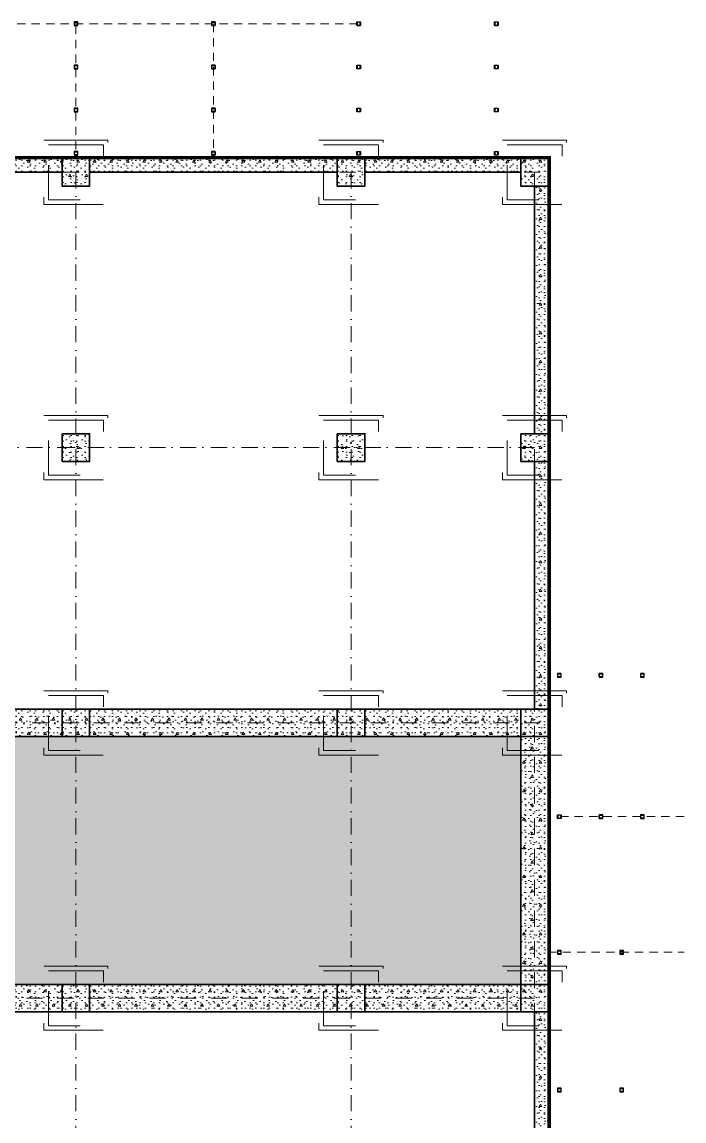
# Model space of a CAD drawing. Header units: millimetres. Extents: x -10605 to 101260, y -15987 to 46355.
# Drawn here: x 86824 to 101260, y 19323 to 43275 of the extents above; entities that cross this region are included whole.
import ezdxf
from ezdxf.enums import TextEntityAlignment as Align

# ---------------------------------------------------------------- set-up
doc = ezdxf.new("R2010")
doc.units = ezdxf.units.MM
doc.header["$MEASUREMENT"] = 0
for name, pattern in [('Dashed', [2903.22, 1451.61, -1451.61]), ('Dot & Dashed', [670.277762, 352.777767, -176.388884, 0, -141.111112]), ('thk_line_type', [315, 180, -135])]:
    doc.linetypes.add(name, pattern=pattern)
for name, color, linetype, lineweight in [('0_Ном._пера__200', 7, 'Continuous', 0), ('Металлический каркас здания_Ном._пера__91', 255, 'Continuous', 0), ('Металлический каркас здания_Ном._пера__98', 7, 'Continuous', 25), ('Оси_Ном._пера__200', 7, 'Continuous', 0), ('Паспорта Зон Archicad_Ном._пера__100', 7, 'Continuous', 9), ('Стены _Ном._пера__200', 7, 'Continuous', 0), ('Стены _Ном._пера__97', 7, 'Continuous', 35), ('Стены _Ном._пера__99', 7, 'Continuous', 15)]:
    doc.layers.add(name, color=color, linetype=linetype, lineweight=lineweight)
for name, color, linetype in [('Зоны', 7, 'Continuous'), ('Металлический каркас здания', 7, 'Continuous'), ('Оси', 7, 'Continuous'), ('Стены', 7, 'Continuous')]:
    doc.layers.add(name, color=color, linetype=linetype)
doc.layers.add('Зоны_Ном._пера__94', color=7, linetype='Continuous', lineweight=5, true_color=0xc29f9f9f)
doc.layers.add('Стены _Ном._пера__2', color=7, linetype='Continuous', lineweight=0, true_color=0xc2747474)
doc.styles.add('РЎР“Р•РќР•Р\xa0РР\xa0_РЎРўРР›Р¬_1', font='arial.ttf')
pattern_1 = [(0, (0, 0), (0, 623.5383), [60, -300]), (0, (180, 311.8), (0, 623.5383), [60, -300]), (60, (0, 0), (-540, 311.769), [60, -300]), (60, (360, 0), (-540, 311.769), [60, -300]), (120, (60, 0), (540, 311.769), [60, -300]), (120, (420, 0), (540, 311.769), [60, -300]), (0, (0, 60), (0, 120), [0, -120, 0, -180]), (45, (60, 60), (-84.85282, 84.85282), [0, -90, 0, -150])]

# ---------------------------------------------------------------- blocks, each defined once
blk = doc.blocks.new('Колонна SHS ГК 27')
at = {"layer": 'Металлический каркас здания_Ном._пера__98', "linetype": 'Continuous', "lineweight": 0, "true_color": 0xffffff}
h = blk.add_hatch(dxfattribs=at)
h.set_pattern_fill('Barabбs_tйglakц_бllу', style=0, pattern_type=2)
h.set_pattern_definition([(90, (0, 0), (-60, 0), [])])
h.paths.add_polyline_path([(-40, -40), (40, -40), (40, 40), (-40, 40)])
h.paths.add_polyline_path([(-33.7, -33.7), (-33.7, 33.7), (33.7, 33.7), (33.7, -33.7)], flags=0)
at = {"layer": 'Металлический каркас здания_Ном._пера__98', "color": 7, "linetype": 'Continuous', "lineweight": 25}
for p, q in [((40, 40), (-40, 40)), ((-40, 40), (-40, -40)), ((-33.7, -33.7), (-33.7, 33.7)), ((-33.7, 33.7), (33.7, 33.7)), ((33.7, 33.7), (33.7, -33.7)), ((40, -40), (40, 40)), ((-40, -40), (40, -40)), ((33.7, -33.7), (-33.7, -33.7))]:
    blk.add_line(p, q, dxfattribs=at)
blk = doc.blocks.new('Перекрытие_2', base_point=(-300, 28300))
at = {"layer": '0_Ном._пера__200', "color": 7, "linetype": 'Continuous', "lineweight": 0, "flags": 128}
blk.add_lwpolyline([(-300, 28300), (-300, 21700), (98300, 21700), (98300, 28300), (52300, 28300), (52300, 34300), (45700, 34300), (45700, 28300)], close=True, dxfattribs=at)
blk = doc.blocks.new('Перекрытие_151', base_point=(97300, 22700))
at = {"layer": 'Стены _Ном._пера__200', "color": 7, "linetype": 'Dashed', "lineweight": 0, "flags": 128}
blk.add_lwpolyline([(97300, 22700), (98700, 22700), (98700, 21300), (97300, 21300)], close=True, dxfattribs=at)
blk = doc.blocks.new('Перекрытие_152', base_point=(97400, 22600))
at = {"layer": 'Стены _Ном._пера__200', "color": 7, "linetype": 'Dashed', "lineweight": 0, "flags": 128}
blk.add_lwpolyline([(97400, 22600), (98600, 22600), (98600, 21400), (97400, 21400)], close=True, dxfattribs=at)
blk = doc.blocks.new('Перекрытие_153', base_point=(93300, 22700))
at = {"layer": 'Стены _Ном._пера__200', "color": 7, "linetype": 'Dashed', "lineweight": 0, "flags": 128}
blk.add_lwpolyline([(93300, 22700), (94700, 22700), (94700, 21300), (93300, 21300)], close=True, dxfattribs=at)
blk = doc.blocks.new('Перекрытие_154', base_point=(93400, 22600))
at = {"layer": 'Стены _Ном._пера__200', "color": 7, "linetype": 'Dashed', "lineweight": 0, "flags": 128}
blk.add_lwpolyline([(93400, 22600), (94600, 22600), (94600, 21400), (93400, 21400)], close=True, dxfattribs=at)
blk = doc.blocks.new('Перекрытие_155', base_point=(87300, 22700))
at = {"layer": 'Стены _Ном._пера__200', "color": 7, "linetype": 'Dashed', "lineweight": 0, "flags": 128}
blk.add_lwpolyline([(87300, 22700), (88700, 22700), (88700, 21300), (87300, 21300)], close=True, dxfattribs=at)
blk = doc.blocks.new('Перекрытие_156', base_point=(87400, 22600))
at = {"layer": 'Стены _Ном._пера__200', "color": 7, "linetype": 'Dashed', "lineweight": 0, "flags": 128}
blk.add_lwpolyline([(87400, 22600), (88600, 22600), (88600, 21400), (87400, 21400)], close=True, dxfattribs=at)
blk = doc.blocks.new('Перекрытие_187', base_point=(97300, 28700))
at = {"layer": 'Стены _Ном._пера__200', "color": 7, "linetype": 'Dashed', "lineweight": 0, "flags": 128}
blk.add_lwpolyline([(97300, 28700), (98700, 28700), (98700, 27300), (97300, 27300)], close=True, dxfattribs=at)
blk = doc.blocks.new('Перекрытие_188', base_point=(97400, 28600))
at = {"layer": 'Стены _Ном._пера__200', "color": 7, "linetype": 'Dashed', "lineweight": 0, "flags": 128}
blk.add_lwpolyline([(97400, 28600), (98600, 28600), (98600, 27400), (97400, 27400)], close=True, dxfattribs=at)
blk = doc.blocks.new('Перекрытие_189', base_point=(93300, 28700))
at = {"layer": 'Стены _Ном._пера__200', "color": 7, "linetype": 'Dashed', "lineweight": 0, "flags": 128}
blk.add_lwpolyline([(93300, 28700), (94700, 28700), (94700, 27300), (93300, 27300)], close=True, dxfattribs=at)
blk = doc.blocks.new('Перекрытие_190', base_point=(93400, 28600))
at = {"layer": 'Стены _Ном._пера__200', "color": 7, "linetype": 'Dashed', "lineweight": 0, "flags": 128}
blk.add_lwpolyline([(93400, 28600), (94600, 28600), (94600, 27400), (93400, 27400)], close=True, dxfattribs=at)
blk = doc.blocks.new('Перекрытие_191', base_point=(87300, 28700))
at = {"layer": 'Стены _Ном._пера__200', "color": 7, "linetype": 'Dashed', "lineweight": 0, "flags": 128}
blk.add_lwpolyline([(87300, 28700), (88700, 28700), (88700, 27300), (87300, 27300)], close=True, dxfattribs=at)
blk = doc.blocks.new('Перекрытие_192', base_point=(87400, 28600))
at = {"layer": 'Стены _Ном._пера__200', "color": 7, "linetype": 'Dashed', "lineweight": 0, "flags": 128}
blk.add_lwpolyline([(87400, 28600), (88600, 28600), (88600, 27400), (87400, 27400)], close=True, dxfattribs=at)
blk = doc.blocks.new('Перекрытие_223', base_point=(97300, 34700))
at = {"layer": 'Стены _Ном._пера__200', "color": 7, "linetype": 'Dashed', "lineweight": 0, "flags": 128}
blk.add_lwpolyline([(97300, 34700), (98700, 34700), (98700, 33300), (97300, 33300)], close=True, dxfattribs=at)
blk = doc.blocks.new('Перекрытие_224', base_point=(97400, 34600))
at = {"layer": 'Стены _Ном._пера__200', "color": 7, "linetype": 'Dashed', "lineweight": 0, "flags": 128}
blk.add_lwpolyline([(97400, 34600), (98600, 34600), (98600, 33400), (97400, 33400)], close=True, dxfattribs=at)
blk = doc.blocks.new('Перекрытие_225', base_point=(93300, 34700))
at = {"layer": 'Стены _Ном._пера__200', "color": 7, "linetype": 'Dashed', "lineweight": 0, "flags": 128}
blk.add_lwpolyline([(93300, 34700), (94700, 34700), (94700, 33300), (93300, 33300)], close=True, dxfattribs=at)
blk = doc.blocks.new('Перекрытие_226', base_point=(93400, 34600))
at = {"layer": 'Стены _Ном._пера__200', "color": 7, "linetype": 'Dashed', "lineweight": 0, "flags": 128}
blk.add_lwpolyline([(93400, 34600), (94600, 34600), (94600, 33400), (93400, 33400)], close=True, dxfattribs=at)
blk = doc.blocks.new('Перекрытие_227', base_point=(87300, 34700))
at = {"layer": 'Стены _Ном._пера__200', "color": 7, "linetype": 'Dashed', "lineweight": 0, "flags": 128}
blk.add_lwpolyline([(87300, 34700), (88700, 34700), (88700, 33300), (87300, 33300)], close=True, dxfattribs=at)
blk = doc.blocks.new('Перекрытие_228', base_point=(87400, 34600))
at = {"layer": 'Стены _Ном._пера__200', "color": 7, "linetype": 'Dashed', "lineweight": 0, "flags": 128}
blk.add_lwpolyline([(87400, 34600), (88600, 34600), (88600, 33400), (87400, 33400)], close=True, dxfattribs=at)
blk = doc.blocks.new('Перекрытие_259', base_point=(97300, 40700))
at = {"layer": 'Стены _Ном._пера__200', "color": 7, "linetype": 'Dashed', "lineweight": 0, "flags": 128}
blk.add_lwpolyline([(97300, 40700), (98700, 40700), (98700, 39300), (97300, 39300)], close=True, dxfattribs=at)
blk = doc.blocks.new('Перекрытие_260', base_point=(97400, 40600))
at = {"layer": 'Стены _Ном._пера__200', "color": 7, "linetype": 'Dashed', "lineweight": 0, "flags": 128}
blk.add_lwpolyline([(97400, 40600), (98600, 40600), (98600, 39400), (97400, 39400)], close=True, dxfattribs=at)
blk = doc.blocks.new('Перекрытие_261', base_point=(93300, 40700))
at = {"layer": 'Стены _Ном._пера__200', "color": 7, "linetype": 'Dashed', "lineweight": 0, "flags": 128}
blk.add_lwpolyline([(93300, 40700), (94700, 40700), (94700, 39300), (93300, 39300)], close=True, dxfattribs=at)
blk = doc.blocks.new('Перекрытие_262', base_point=(93400, 40600))
at = {"layer": 'Стены _Ном._пера__200', "color": 7, "linetype": 'Dashed', "lineweight": 0, "flags": 128}
blk.add_lwpolyline([(93400, 40600), (94600, 40600), (94600, 39400), (93400, 39400)], close=True, dxfattribs=at)
blk = doc.blocks.new('Перекрытие_263', base_point=(87300, 40700))
at = {"layer": 'Стены _Ном._пера__200', "color": 7, "linetype": 'Dashed', "lineweight": 0, "flags": 128}
blk.add_lwpolyline([(87300, 40700), (88700, 40700), (88700, 39300), (87300, 39300)], close=True, dxfattribs=at)
blk = doc.blocks.new('Перекрытие_264', base_point=(87400, 40600))
at = {"layer": 'Стены _Ном._пера__200', "color": 7, "linetype": 'Dashed', "lineweight": 0, "flags": 128}
blk.add_lwpolyline([(87400, 40600), (88600, 40600), (88600, 39400), (87400, 39400)], close=True, dxfattribs=at)
blk = doc.blocks.new('Перекрытие_292', base_point=(-300, 28300))
at = {"layer": '0_Ном._пера__200', "color": 7, "linetype": 'Continuous', "lineweight": 0, "flags": 128}
blk.add_lwpolyline([(-300, 28300), (-300, 21700), (98300, 21700), (98300, 28300), (52300, 28300), (52300, 34300), (45700, 34300), (45700, 28300)], close=True, dxfattribs=at)
blk = doc.blocks.new('Стена_2', base_point=(98225, -225))
at = {"layer": 'Стены', "linetype": 'Continuous', "lineweight": 0, "true_color": 0xffffff}
for points in [[(98329, 40335), (98329, 40329), (98335, 40335)], [(98329, 40329), (98335, 40329), (98335, 40335)], [(98335, 40329), (98329, 40329), (98329, -328), (98335, -328)]]:
    blk.add_hatch(color=7, dxfattribs=at).paths.add_polyline_path(points)
at = {"layer": 'Стены _Ном._пера__200', "color": 7, "linetype": 'Continuous', "lineweight": 0}
for p, q in [((98335, 40335), (98329, 40335)), ((98335, 40329), (98335, 40335)), ((98335, -328), (98335, 40329))]:
    blk.add_line(p, q, dxfattribs=at)
at = {"layer": 'Стены _Ном._пера__200', "color": 7, "linetype": 'Continuous', "lineweight": 0, "flags": 128}
blk.add_lwpolyline([(98329, 40329), (98329, -328)], dxfattribs=at)
at = {"layer": 'Стены _Ном._пера__99', "color": 7, "linetype": 'Continuous', "lineweight": 15}
for p, q in [((98337, 40335), (98337, 40337)), ((98337, -334), (98337, 40335))]:
    blk.add_line(p, q, dxfattribs=at)
at = {"layer": 'Стены _Ном._пера__99', "color": 7, "linetype": 'Continuous', "lineweight": 15, "flags": 128}
for points in [[(98346, 40346), (98337, 40346)], [(98346, -336), (98346, 40346)]]:
    blk.add_lwpolyline(points, dxfattribs=at)
blk = doc.blocks.new('Стена_3', base_point=(98225, 40225))
at = {"layer": 'Стены', "linetype": 'Continuous', "lineweight": 0, "true_color": 0xffffff}
blk.add_hatch(color=7, dxfattribs=at).paths.add_polyline_path([(98329, 40335), (-328, 40335), (-328, 40329), (98329, 40329)])
at = {"layer": 'Стены _Ном._пера__200', "color": 7, "linetype": 'Continuous', "lineweight": 0}
for p, q in [((98329, 40335), (-328, 40335)), ((98335, 40335), (98329, 40335))]:
    blk.add_line(p, q, dxfattribs=at)
at = {"layer": 'Стены _Ном._пера__200', "color": 7, "linetype": 'Continuous', "lineweight": 0, "flags": 128}
blk.add_lwpolyline([(-328, 40329), (98329, 40329)], dxfattribs=at)
at = {"layer": 'Стены _Ном._пера__99', "color": 7, "linetype": 'Continuous', "lineweight": 15}
for p, q in [((98335, 40337), (-334, 40337)), ((98337, 40337), (98335, 40337))]:
    blk.add_line(p, q, dxfattribs=at)
at = {"layer": 'Стены _Ном._пера__99', "color": 7, "linetype": 'Continuous', "lineweight": 15, "flags": 128}
blk.add_lwpolyline([(98337, 40346), (-346, 40346)], dxfattribs=at)
blk = doc.blocks.new('Стена_17', base_point=(52000, 28000))
at = {"layer": 'Стены _Ном._пера__2', "linetype": 'Continuous', "lineweight": 0, "true_color": 0x747474}
h = blk.add_hatch(dxfattribs=at)
h.set_pattern_fill('бетон_строительный__2_', color=8, style=0, pattern_type=2)
h.set_pattern_definition(pattern_1)
h.paths.add_polyline_path([(87700, 28300), (82300, 28300), (82300, 27700), (87700, 27700)])
h = blk.add_hatch(dxfattribs=at)
h.set_pattern_fill('бетон_строительный__2_', color=8, style=0, pattern_type=2)
h.set_pattern_definition(pattern_1)
h.paths.add_polyline_path([(93700, 28300), (88300, 28300), (88300, 27700), (93700, 27700)])
h = blk.add_hatch(dxfattribs=at)
h.set_pattern_fill('бетон_строительный__2_', color=8, style=0, pattern_type=2)
h.set_pattern_definition(pattern_1)
h.paths.add_polyline_path([(97700, 28300), (94300, 28300), (94300, 27700), (97700, 27700)])
at = {"layer": 'Стены _Ном._пера__97', "color": 7, "linetype": 'Continuous', "lineweight": 35, "flags": 128}
for points in [[(87700, 28300), (82300, 28300)], [(93700, 28300), (88300, 28300)], [(97700, 28300), (94300, 28300)], [(82300, 27700), (87700, 27700)], [(88300, 27700), (93700, 27700)], [(94300, 27700), (97700, 27700)]]:
    blk.add_lwpolyline(points, dxfattribs=at)
blk = doc.blocks.new('Стена_18', base_point=(98000, 28000))
at = {"layer": 'Стены _Ном._пера__2', "linetype": 'Continuous', "lineweight": 0, "true_color": 0x747474}
h = blk.add_hatch(dxfattribs=at)
h.set_pattern_fill('бетон_строительный__2_', color=8, style=0, pattern_type=2)
h.set_pattern_definition(pattern_1)
h.paths.add_polyline_path([(98300, 22300), (98300, 27700), (97700, 27700), (97700, 22300)])
at = {"layer": 'Стены _Ном._пера__97', "color": 7, "linetype": 'Continuous', "lineweight": 35, "flags": 128}
for points in [[(97700, 27700), (97700, 22300)], [(98300, 22300), (98300, 27700)]]:
    blk.add_lwpolyline(points, dxfattribs=at)
blk = doc.blocks.new('Стена_19', base_point=(98000, 22000))
at = {"layer": 'Стены _Ном._пера__2', "linetype": 'Continuous', "lineweight": 0, "true_color": 0x747474}
h = blk.add_hatch(dxfattribs=at)
h.set_pattern_fill('бетон_строительный__2_', color=8, style=0, pattern_type=2)
h.set_pattern_definition(pattern_1)
h.paths.add_polyline_path([(87700, 22300), (82300, 22300), (82300, 21700), (87700, 21700)])
h = blk.add_hatch(dxfattribs=at)
h.set_pattern_fill('бетон_строительный__2_', color=8, style=0, pattern_type=2)
h.set_pattern_definition(pattern_1)
h.paths.add_polyline_path([(88300, 22300), (88300, 21700), (93700, 21700), (93700, 22300)])
h = blk.add_hatch(dxfattribs=at)
h.set_pattern_fill('бетон_строительный__2_', color=8, style=0, pattern_type=2)
h.set_pattern_definition(pattern_1)
h.paths.add_polyline_path([(97700, 22300), (94300, 22300), (94300, 21700), (97700, 21700)])
at = {"layer": 'Стены _Ном._пера__97', "color": 7, "linetype": 'Continuous', "lineweight": 35, "flags": 128}
for points in [[(87700, 22300), (82300, 22300)], [(93700, 22300), (88300, 22300)], [(97700, 22300), (94300, 22300)], [(82300, 21700), (87700, 21700)], [(88300, 21700), (93700, 21700)], [(94300, 21700), (97700, 21700)]]:
    blk.add_lwpolyline(points, dxfattribs=at)
blk = doc.blocks.new('Стена_25', base_point=(-300, 40300))
at = {"layer": 'Стены _Ном._пера__2', "linetype": 'Continuous', "lineweight": 0, "true_color": 0x747474}
h = blk.add_hatch(dxfattribs=at)
h.set_pattern_fill('бетон_строительный__2_', color=8, style=0, pattern_type=2)
h.set_pattern_definition(pattern_1)
h.paths.add_polyline_path([(82300, 40000), (87700, 40000), (87700, 40300), (82300, 40300)])
h = blk.add_hatch(dxfattribs=at)
h.set_pattern_fill('бетон_строительный__2_', color=8, style=0, pattern_type=2)
h.set_pattern_definition(pattern_1)
h.paths.add_polyline_path([(88300, 40300), (88300, 40000), (93700, 40000), (93700, 40300)])
h = blk.add_hatch(dxfattribs=at)
h.set_pattern_fill('бетон_строительный__2_', color=8, style=0, pattern_type=2)
h.set_pattern_definition(pattern_1)
h.paths.add_polyline_path([(94300, 40000), (97700, 40000), (97700, 40300), (94300, 40300)])
at = {"layer": 'Стены _Ном._пера__97', "color": 7, "linetype": 'Continuous', "lineweight": 35, "flags": 128}
for points in [[(87700, 40300), (82300, 40300)], [(93700, 40300), (88300, 40300)], [(97700, 40300), (94300, 40300)], [(82300, 40000), (87700, 40000)], [(88300, 40000), (93700, 40000)], [(94300, 40000), (97700, 40000)]]:
    blk.add_lwpolyline(points, dxfattribs=at)
blk = doc.blocks.new('Стена_26', base_point=(98300, 40300))
at = {"layer": 'Стены _Ном._пера__2', "linetype": 'Continuous', "lineweight": 0, "true_color": 0x747474}
h = blk.add_hatch(dxfattribs=at)
h.set_pattern_fill('бетон_строительный__2_', color=8, style=0, pattern_type=2)
h.set_pattern_definition(pattern_1)
h.paths.add_polyline_path([(98300, 39700), (98000, 39700), (98000, 34300), (98300, 34300)])
h = blk.add_hatch(dxfattribs=at)
h.set_pattern_fill('бетон_строительный__2_', color=8, style=0, pattern_type=2)
h.set_pattern_definition(pattern_1)
h.paths.add_polyline_path([(98000, 33700), (98000, 28300), (98300, 28300), (98300, 33700)])
at = {"layer": 'Стены _Ном._пера__97', "color": 7, "linetype": 'Continuous', "lineweight": 35, "flags": 128}
for points in [[(98000, 39700), (98000, 34300)], [(98300, 34300), (98300, 39700)], [(98000, 33700), (98000, 28300)], [(98300, 28300), (98300, 33700)]]:
    blk.add_lwpolyline(points, dxfattribs=at)
blk = doc.blocks.new('Стена_27', base_point=(98300, 18300))
at = {"layer": 'Стены _Ном._пера__2', "linetype": 'Continuous', "lineweight": 0, "true_color": 0x747474}
h = blk.add_hatch(dxfattribs=at)
h.set_pattern_fill('бетон_строительный__2_', color=8, style=0, pattern_type=2)
h.set_pattern_definition(pattern_1)
h.paths.add_polyline_path([(98300, 18300), (98300, 21700), (98000, 21700), (98000, 18300)])
at = {"layer": 'Стены _Ном._пера__97', "color": 7, "linetype": 'Continuous', "lineweight": 35, "flags": 128}
for points in [[(98000, 21700), (98000, 18300)], [(98300, 18300), (98300, 21700)]]:
    blk.add_lwpolyline(points, dxfattribs=at)
blk = doc.blocks.new('Колонна_75', base_point=(98000, 22000))
at = {"layer": 'Стены', "linetype": 'Continuous', "lineweight": 0, "true_color": 0x000000}
h = blk.add_hatch(dxfattribs=at)
h.set_pattern_fill('бетон_строительный__2_', color=18, style=0, pattern_type=2)
h.set_pattern_definition(pattern_1)
h.paths.add_polyline_path([(97700, 22300), (97700, 21700), (98300, 21700), (98300, 22300)])
at = {"layer": 'Стены _Ном._пера__97', "color": 7, "linetype": 'Continuous', "lineweight": 35, "flags": 128}
blk.add_lwpolyline([(97700, 22300), (97700, 21700), (98300, 21700), (98300, 22300)], close=True, dxfattribs=at)
blk = doc.blocks.new('Колонна_76', base_point=(94000, 22000))
at = {"layer": 'Стены', "linetype": 'Continuous', "lineweight": 0, "true_color": 0x000000}
h = blk.add_hatch(dxfattribs=at)
h.set_pattern_fill('бетон_строительный__2_', color=18, style=0, pattern_type=2)
h.set_pattern_definition(pattern_1)
h.paths.add_polyline_path([(93700, 22300), (93700, 21700), (94300, 21700), (94300, 22300)])
at = {"layer": 'Стены _Ном._пера__97', "color": 7, "linetype": 'Continuous', "lineweight": 35, "flags": 128}
blk.add_lwpolyline([(93700, 22300), (93700, 21700), (94300, 21700), (94300, 22300)], close=True, dxfattribs=at)
blk = doc.blocks.new('Колонна_77', base_point=(88000, 22000))
at = {"layer": 'Стены', "linetype": 'Continuous', "lineweight": 0, "true_color": 0x000000}
h = blk.add_hatch(dxfattribs=at)
h.set_pattern_fill('бетон_строительный__2_', color=18, style=0, pattern_type=2)
h.set_pattern_definition(pattern_1)
h.paths.add_polyline_path([(87700, 22300), (87700, 21700), (88300, 21700), (88300, 22300)])
at = {"layer": 'Стены _Ном._пера__97', "color": 7, "linetype": 'Continuous', "lineweight": 35, "flags": 128}
blk.add_lwpolyline([(87700, 22300), (87700, 21700), (88300, 21700), (88300, 22300)], close=True, dxfattribs=at)
blk = doc.blocks.new('Колонна_93', base_point=(98000, 28000))
at = {"layer": 'Стены', "linetype": 'Continuous', "lineweight": 0, "true_color": 0x000000}
h = blk.add_hatch(dxfattribs=at)
h.set_pattern_fill('бетон_строительный__2_', color=18, style=0, pattern_type=2)
h.set_pattern_definition(pattern_1)
h.paths.add_polyline_path([(97700, 28300), (97700, 27700), (98300, 27700), (98300, 28300)])
at = {"layer": 'Стены _Ном._пера__97', "color": 7, "linetype": 'Continuous', "lineweight": 35, "flags": 128}
blk.add_lwpolyline([(97700, 28300), (97700, 27700), (98300, 27700), (98300, 28300)], close=True, dxfattribs=at)
blk = doc.blocks.new('Колонна_94', base_point=(94000, 28000))
at = {"layer": 'Стены', "linetype": 'Continuous', "lineweight": 0, "true_color": 0x000000}
h = blk.add_hatch(dxfattribs=at)
h.set_pattern_fill('бетон_строительный__2_', color=18, style=0, pattern_type=2)
h.set_pattern_definition(pattern_1)
h.paths.add_polyline_path([(93700, 28300), (93700, 27700), (94300, 27700), (94300, 28300)])
at = {"layer": 'Стены _Ном._пера__97', "color": 7, "linetype": 'Continuous', "lineweight": 35, "flags": 128}
blk.add_lwpolyline([(93700, 28300), (93700, 27700), (94300, 27700), (94300, 28300)], close=True, dxfattribs=at)
blk = doc.blocks.new('Колонна_95', base_point=(88000, 28000))
at = {"layer": 'Стены', "linetype": 'Continuous', "lineweight": 0, "true_color": 0x000000}
h = blk.add_hatch(dxfattribs=at)
h.set_pattern_fill('бетон_строительный__2_', color=18, style=0, pattern_type=2)
h.set_pattern_definition(pattern_1)
h.paths.add_polyline_path([(87700, 28300), (87700, 27700), (88300, 27700), (88300, 28300)])
at = {"layer": 'Стены _Ном._пера__97', "color": 7, "linetype": 'Continuous', "lineweight": 35, "flags": 128}
blk.add_lwpolyline([(87700, 28300), (87700, 27700), (88300, 27700), (88300, 28300)], close=True, dxfattribs=at)
blk = doc.blocks.new('Колонна_111', base_point=(98000, 34000))
at = {"layer": 'Стены', "linetype": 'Continuous', "lineweight": 0, "true_color": 0x000000}
h = blk.add_hatch(dxfattribs=at)
h.set_pattern_fill('бетон_строительный__2_', color=18, style=0, pattern_type=2)
h.set_pattern_definition(pattern_1)
h.paths.add_polyline_path([(97700, 34300), (97700, 33700), (98300, 33700), (98300, 34300)])
at = {"layer": 'Стены _Ном._пера__97', "color": 7, "linetype": 'Continuous', "lineweight": 35, "flags": 128}
blk.add_lwpolyline([(97700, 34300), (97700, 33700), (98300, 33700), (98300, 34300)], close=True, dxfattribs=at)
blk = doc.blocks.new('Колонна_112', base_point=(94000, 34000))
at = {"layer": 'Стены', "linetype": 'Continuous', "lineweight": 0, "true_color": 0x000000}
h = blk.add_hatch(dxfattribs=at)
h.set_pattern_fill('бетон_строительный__2_', color=18, style=0, pattern_type=2)
h.set_pattern_definition(pattern_1)
h.paths.add_polyline_path([(93700, 34300), (93700, 33700), (94300, 33700), (94300, 34300)])
at = {"layer": 'Стены _Ном._пера__97', "color": 7, "linetype": 'Continuous', "lineweight": 35, "flags": 128}
blk.add_lwpolyline([(93700, 34300), (93700, 33700), (94300, 33700), (94300, 34300)], close=True, dxfattribs=at)
blk = doc.blocks.new('Колонна_113', base_point=(88000, 34000))
at = {"layer": 'Стены', "linetype": 'Continuous', "lineweight": 0, "true_color": 0x000000}
h = blk.add_hatch(dxfattribs=at)
h.set_pattern_fill('бетон_строительный__2_', color=18, style=0, pattern_type=2)
h.set_pattern_definition(pattern_1)
h.paths.add_polyline_path([(87700, 34300), (87700, 33700), (88300, 33700), (88300, 34300)])
at = {"layer": 'Стены _Ном._пера__97', "color": 7, "linetype": 'Continuous', "lineweight": 35, "flags": 128}
blk.add_lwpolyline([(87700, 34300), (87700, 33700), (88300, 33700), (88300, 34300)], close=True, dxfattribs=at)
blk = doc.blocks.new('Колонна_129', base_point=(98000, 40000))
at = {"layer": 'Стены', "linetype": 'Continuous', "lineweight": 0, "true_color": 0x000000}
h = blk.add_hatch(dxfattribs=at)
h.set_pattern_fill('бетон_строительный__2_', color=18, style=0, pattern_type=2)
h.set_pattern_definition(pattern_1)
h.paths.add_polyline_path([(97700, 40300), (97700, 39700), (98300, 39700), (98300, 40300)])
at = {"layer": 'Стены _Ном._пера__97', "color": 7, "linetype": 'Continuous', "lineweight": 35, "flags": 128}
blk.add_lwpolyline([(97700, 40300), (97700, 39700), (98300, 39700), (98300, 40300)], close=True, dxfattribs=at)
blk = doc.blocks.new('Колонна_130', base_point=(94000, 40000))
at = {"layer": 'Стены', "linetype": 'Continuous', "lineweight": 0, "true_color": 0x000000}
h = blk.add_hatch(dxfattribs=at)
h.set_pattern_fill('бетон_строительный__2_', color=18, style=0, pattern_type=2)
h.set_pattern_definition(pattern_1)
h.paths.add_polyline_path([(93700, 40300), (93700, 39700), (94300, 39700), (94300, 40300)])
at = {"layer": 'Стены _Ном._пера__97', "color": 7, "linetype": 'Continuous', "lineweight": 35, "flags": 128}
blk.add_lwpolyline([(93700, 40300), (93700, 39700), (94300, 39700), (94300, 40300)], close=True, dxfattribs=at)
blk = doc.blocks.new('Колонна_131', base_point=(88000, 40000))
at = {"layer": 'Стены', "linetype": 'Continuous', "lineweight": 0, "true_color": 0x000000}
h = blk.add_hatch(dxfattribs=at)
h.set_pattern_fill('бетон_строительный__2_', color=18, style=0, pattern_type=2)
h.set_pattern_definition(pattern_1)
h.paths.add_polyline_path([(87700, 40300), (87700, 39700), (88300, 39700), (88300, 40300)])
at = {"layer": 'Стены _Ном._пера__97', "color": 7, "linetype": 'Continuous', "lineweight": 35, "flags": 128}
blk.add_lwpolyline([(87700, 40300), (87700, 39700), (88300, 39700), (88300, 40300)], close=True, dxfattribs=at)
blk = doc.blocks.new('Стандартный Маркер Сетки')
at = {"layer": 'Оси_Ном._пера__200', "color": 7, "linetype": 'Dot & Dashed', "lineweight": 0}
for q in [(107805, 0), (0, 0)]:
    blk.add_line((0, 0), q, dxfattribs=at)
at = {"layer": 'Оси_Ном._пера__200', "color": 7, "lineweight": 0, "style": 'РЎР“Р•РќР•Р\xa0РР\xa0_РЎРўРР›Р¬_1'}
blk.add_attdef('AC_MarkerText_1', text='', height=300, dxfattribs=at).set_placement((108205, 150), align=Align.TOP_CENTER)
blk = doc.blocks.new('Стандартный Маркер Сетки_2')
at = {"layer": 'Оси_Ном._пера__200', "color": 7, "linetype": 'Dot & Dashed', "lineweight": 0}
for q in [(107930, 0), (0, 0)]:
    blk.add_line((0, 0), q, dxfattribs=at)
at = {"layer": 'Оси_Ном._пера__200', "color": 7, "lineweight": 0, "style": 'РЎР“Р•РќР•Р\xa0РР\xa0_РЎРўРР›Р¬_1'}
blk.add_attdef('AC_MarkerText_1', text='', height=300, dxfattribs=at).set_placement((108330, 150), align=Align.TOP_CENTER)
blk = doc.blocks.new('Стандартный Маркер Сетки_3')
at = {"layer": 'Оси_Ном._пера__200', "color": 7, "linetype": 'Dot & Dashed', "lineweight": 0}
for q in [(107930, 0), (0, 0)]:
    blk.add_line((0, 0), q, dxfattribs=at)
at = {"layer": 'Оси_Ном._пера__200', "color": 7, "lineweight": 0, "style": 'РЎР“Р•РќР•Р\xa0РР\xa0_РЎРўРР›Р¬_1'}
blk.add_attdef('AC_MarkerText_1', text='', height=300, dxfattribs=at).set_placement((108330, 150), align=Align.TOP_CENTER)
blk = doc.blocks.new('Балка - Швеллер ПП 27_4')
at = {"layer": 'Металлический каркас здания_Ном._пера__91', "color": 255, "linetype": 'thk_line_type', "lineweight": 0}
blk.add_line((0, 0), (90250, 0), dxfattribs=at)
blk = doc.blocks.new('Балка - Швеллер ПП 27')
at = {"layer": 'Металлический каркас здания_Ном._пера__91', "color": 255, "linetype": 'thk_line_type', "lineweight": 0}
blk.add_line((0, 0), (2860, 0), dxfattribs=at)
blk = doc.blocks.new('Балка - Швеллер ПП 27_3')
at = {"layer": 'Металлический каркас здания_Ном._пера__91', "color": 255, "linetype": 'thk_line_type', "lineweight": 0}
blk.add_line((0, 0), (2822, 0), dxfattribs=at)
blk = doc.blocks.new('Балка - Швеллер ПП 27_5')
at = {"layer": 'Металлический каркас здания_Ном._пера__91', "color": 255, "linetype": 'thk_line_type', "lineweight": 0}
blk.add_line((0, 0), (2760, 0), dxfattribs=at)
blk = doc.blocks.new('Балка - Швеллер ПП 27_7')
at = {"layer": 'Металлический каркас здания_Ном._пера__91', "color": 255, "linetype": 'thk_line_type', "lineweight": 0}
blk.add_line((0, 0), (2960, 0), dxfattribs=at)
blk = doc.blocks.new('Технический коридор_1_2', base_point=(36816, 30293))
at = {"layer": 'Зоны_Ном._пера__94', "linetype": 'Continuous', "lineweight": 0, "true_color": 0x272727}
blk.add_hatch(color=250, dxfattribs=at).paths.add_polyline_path([(300, 22300), (97700, 22300), (97700, 27700), (51700, 27700), (51700, 33700), (46300, 33700), (46300, 27700), (300, 27700)])
at = {"layer": 'Паспорта Зон Archicad_Ном._пера__100', "color": 7, "lineweight": 9, "style": 'РЎР“Р•РќР•Р\xa0РР\xa0_РЎРўРР›Р¬_1'}
for tag, p in [('DUMMY_112', (49234, 30859)), ('ROOM_AREA', (50442, 22727))]:
    blk.add_attdef(tag, text='', height=300, dxfattribs=at).set_placement(p, align=Align.MIDDLE_CENTER)
blk = doc.blocks.new('Стандартный Маркер Сетки_4')
at = {"layer": 'Оси_Ном._пера__200', "color": 7, "linetype": 'Dot & Dashed', "lineweight": 0}
for q in [(55187, 0), (0, 0)]:
    blk.add_line((0, 0), q, dxfattribs=at)
at = {"layer": 'Оси_Ном._пера__200', "color": 7, "lineweight": 0, "style": 'РЎР“Р•РќР•Р\xa0РР\xa0_РЎРўРР›Р¬_1'}
blk.add_attdef('AC_MarkerText_1', text='', height=300, rotation=90, dxfattribs=at).set_placement((55368, -69), align=Align.TOP_CENTER)

msp = doc.modelspace()

# ---------------------------------------------------------------- linework, layer by layer
at = {"layer": 'Зоны_Ном._пера__94', "color": 253, "linetype": 'Continuous', "lineweight": 5, "true_color": 0x9f9f9f, "flags": 128}
msp.add_lwpolyline([(299.99987, 22300.00013), (97699.99999, 22300.00013), (97699.99999, 27700.00012), (51699.75543, 27700.00012), (51699.75543, 33700.00004), (46300.24443, 33700.00004), (46300.24443, 27700.00012), (299.99987, 27700.00012)], close=True, dxfattribs=at)

# ---------------------------------------------------------------- block references
at = {"color": 7, "linetype": 'Continuous', "lineweight": 0}
for name in ['Перекрытие_2', 'Перекрытие_292']:
    msp.add_blockref(name, (-300.00021, 28300.00021), dxfattribs=at)
at = {"layer": 'Зоны', "color": 7, "linetype": 'Continuous', "lineweight": 9}
msp.add_blockref('Технический коридор_1_2', (36815.94606, 30292.53044), dxfattribs=at)
at = {"layer": 'Металлический каркас здания', "color": 7, "linetype": 'Continuous', "lineweight": 9, "xscale": -1, "zscale": 1000}
for name, p, rotation in [('Балка - Швеллер ПП 27_4', (3875, 43237.49337), 180), ('Балка - Швеллер ПП 27', (91000.00007, 43234.99337), 90)]:
    msp.add_blockref(name, p, dxfattribs=dict(at, rotation=rotation))
at = {"layer": 'Металлический каркас здания', "color": 7, "linetype": 'Continuous', "lineweight": 9, "zscale": 1000}
for name, p, rotation in [('Балка - Швеллер ПП 27_3', (88000.00007, 43197.49337), 270), ('Балка - Швеллер ПП 27_5', (101259.52758, 25957.5689), 180)]:
    msp.add_blockref(name, p, dxfattribs=dict(at, rotation=rotation))
msp.add_blockref('Балка - Швеллер ПП 27_7', (98300.00014, 23000.00006), dxfattribs=at)
at = {"layer": 'Металлический каркас здания_Ном._пера__98', "color": 7, "linetype": 'Continuous', "lineweight": 25, "zscale": 1000}
for p, rotation in [((88000.00007, 43234.99337), 90), ((91000.00007, 43234.99337), 90), ((88000.00007, 42294.99562), 90), ((91000.00007, 42294.99562), 90), ((88000.00007, 41354.99787), 90), ((91000.00007, 41354.99787), 90), ((88000.00007, 40415.00012), 90), ((91000.00007, 40415.00012), 90), ((98539.53432, 29037.5689), 90), ((99446.19874, 29037.5689), 90), ((100352.86316, 29037.5689), 90), ((99446.19874, 25957.5689), 90), ((100352.86316, 25957.5689), 90), ((98539.13931, 23000.00006), 270), ((99899.33681, 23000.00006), 270), ((98539.13931, 20000.00006), 270), ((99899.33681, 20000.00006), 270)]:
    msp.add_blockref('Колонна SHS ГК 27', p, dxfattribs=dict(at, rotation=rotation))
at = {"layer": 'Металлический каркас здания_Ном._пера__98', "color": 7, "linetype": 'Continuous', "lineweight": 25, "xscale": -1, "zscale": 1000}
for p, rotation in [((94165.00014, 43234.99337), 90), ((97165.00014, 43234.99337), 180), ((94165.00014, 42294.99562), 90), ((97165.00014, 42294.99562), 180), ((94165.00014, 41354.99787), 90), ((97165.00014, 41354.99787), 180), ((94165.00014, 40415.00012), 90), ((97165.00014, 40415.00012), 180), ((98539.53432, 25957.5689), 180)]:
    msp.add_blockref('Колонна SHS ГК 27', p, dxfattribs=dict(at, rotation=rotation))
at = {"layer": 'Оси', "color": 8, "linetype": 'Continuous', "lineweight": 0, "true_color": 0x747474, "xscale": -1, "zscale": 1000}
for name, p in [('Стандартный Маркер Сетки_2', (98125.00021, 40000.00005)), ('Стандартный Маркер Сетки', (98000.00007, 34000.00005)), ('Стандартный Маркер Сетки_3', (98125, 28000.00005)), ('Стандартный Маркер Сетки', (98000.00007, 22000.00005))]:
    msp.add_blockref(name, p, dxfattribs=at)
at = {"layer": 'Оси', "color": 8, "linetype": 'Continuous', "lineweight": 0, "true_color": 0x747474, "zscale": 1000, "rotation": 270}
for p in [(88000, 40000.00005), (94000, 40000.00005), (98000.00007, 40000.00005)]:
    msp.add_blockref('Стандартный Маркер Сетки_4', p, dxfattribs=at)
at = {"layer": 'Стены', "color": 7, "linetype": 'Dashed', "lineweight": 0}
for name, p in [('Перекрытие_263', (87300, 40700.00005)), ('Перекрытие_264', (87400, 40600.00005)), ('Перекрытие_261', (93300, 40700.00005)), ('Перекрытие_262', (93400, 40600.00005)), ('Перекрытие_259', (97300.00007, 40700.00005)), ('Перекрытие_260', (97400.00007, 40600.00005)), ('Перекрытие_227', (87300, 34700.00005)), ('Перекрытие_228', (87400, 34600.00005)), ('Перекрытие_225', (93300, 34700.00005)), ('Перекрытие_226', (93400, 34600.00005)), ('Перекрытие_223', (97300.00007, 34700.00005)), ('Перекрытие_224', (97400.00007, 34600.00005)), ('Перекрытие_191', (87300, 28700.00005)), ('Перекрытие_192', (87400, 28600.00005)), ('Перекрытие_189', (93300, 28700.00005)), ('Перекрытие_190', (93400, 28600.00005)), ('Перекрытие_187', (97300.00007, 28700.00005)), ('Перекрытие_188', (97400.00007, 28600.00005)), ('Перекрытие_155', (87300, 22700.00005)), ('Перекрытие_156', (87400, 22600.00005)), ('Перекрытие_153', (93300, 22700.00005)), ('Перекрытие_154', (93400, 22600.00005)), ('Перекрытие_151', (97300.00007, 22700.00005)), ('Перекрытие_152', (97400.00007, 22600.00005))]:
    msp.add_blockref(name, p, dxfattribs=at)
at = {"layer": 'Стены', "color": 7, "lineweight": 35}
for name, p in [('Стена_3', (98225.35554, 40225.35464)), ('Стена_25', (-300, 40300.00005)), ('Колонна_131', (88000, 40000.00005)), ('Колонна_130', (94000, 40000.00005)), ('Колонна_129', (98000.00007, 40000.00005)), ('Стена_2', (98225.35554, -224.59461)), ('Стена_26', (98300.00007, 40300.00005)), ('Колонна_113', (88000, 34000.00005)), ('Колонна_112', (94000, 34000.00005)), ('Колонна_111', (98000.00007, 34000.00005)), ('Стена_17', (52000, 28000.00005)), ('Колонна_95', (88000, 28000.00005)), ('Колонна_94', (94000, 28000.00005)), ('Колонна_93', (98000.00007, 28000.00005)), ('Стена_18', (98000.00007, 28000.00005)), ('Стена_19', (98000.00007, 22000.00005)), ('Колонна_77', (88000, 22000.00005)), ('Колонна_76', (94000, 22000.00005)), ('Колонна_75', (98000.00007, 22000.00005)), ('Стена_27', (98300.00007, 18300))]:
    msp.add_blockref(name, p, dxfattribs=at)

doc.saveas('drawing.dxf')
